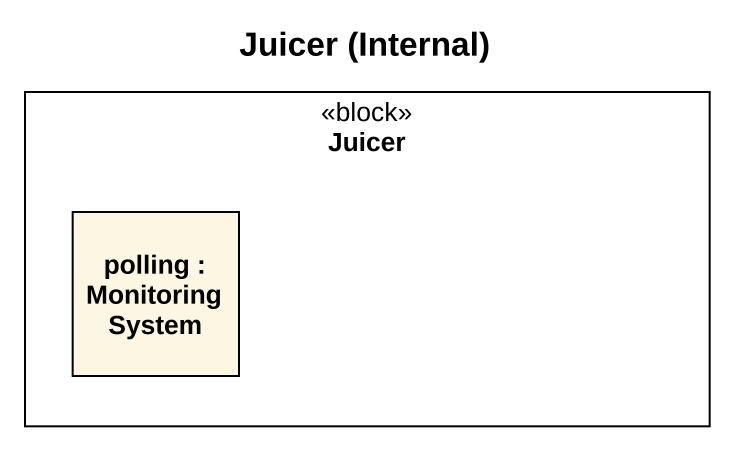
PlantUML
@startuml
title Juicer (Internal)
rectangle Juicer <<block>> {
  rectangle "polling : Monitoring System" as polling
}
@enduml
